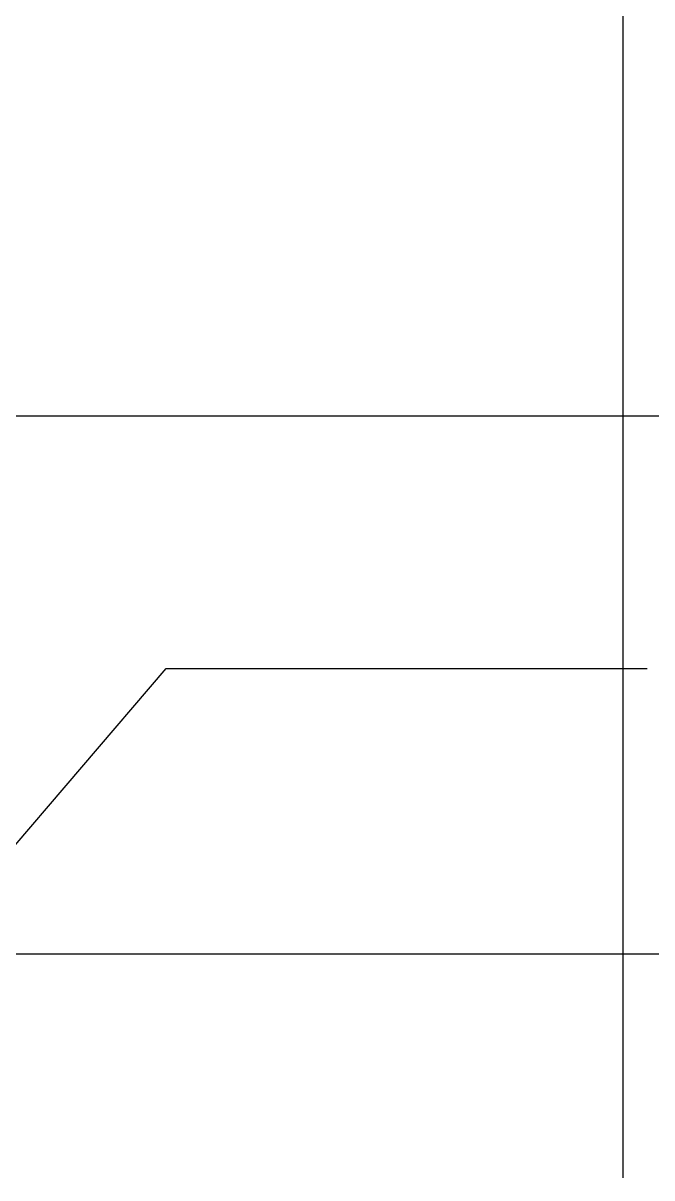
# Model space of a CAD drawing. Header units: millimetres. Extents: x -145636 to 131102, y -135903 to -7470.
# Drawn here: x 28129 to 35145, y -121696 to -108819 of the extents above; entities that cross this region are included whole.
import ezdxf

# ---------------------------------------------------------------- set-up
doc = ezdxf.new("R2010")
doc.units = ezdxf.units.MM
doc.layers.add('M_ARCHI', color=8, linetype='Continuous')

# ---------------------------------------------------------------- blocks, each defined once
blk = doc.blocks.new('RF Archi 21.10.2024')
at = {"layer": 'M_ARCHI', "color": 8}
for p, q in [((-131586, -25375), (-131586, -138101)), ((-152583, -129603), (-121725, -129603)), ((-138719, -134802), (-136682, -132421)), ((-136682, -132421), (-131314, -132421)), ((-152583, -135603), (-121725, -135603))]:
    blk.add_line(p, q, dxfattribs=at)

msp = doc.modelspace()

# ---------------------------------------------------------------- block references
at = {"layer": 'M_ARCHI', "color": 8, "linetype": 'Continuous'}
msp.add_blockref('RF Archi 21.10.2024', (166406, 16405), dxfattribs=at)

doc.saveas('drawing.dxf')
